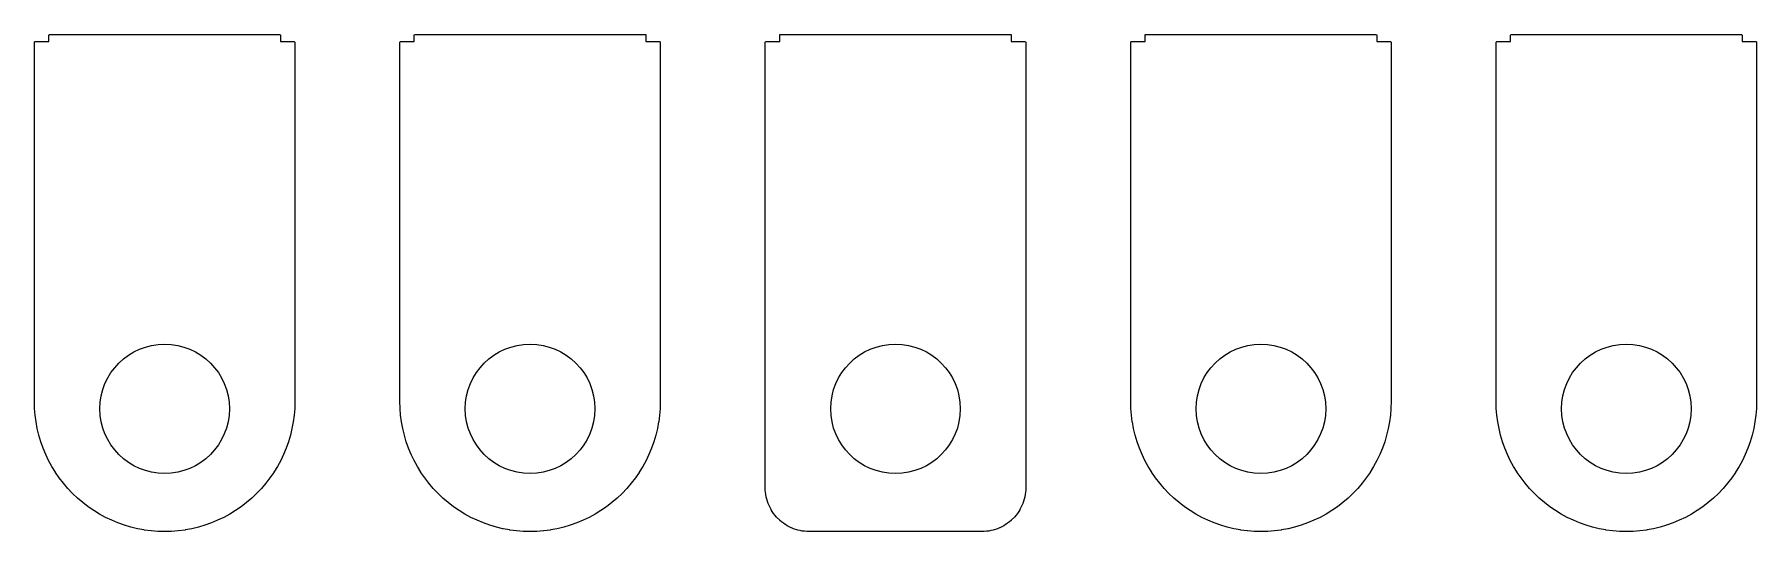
# Model space of a CAD drawing. Extents: x 2.33 to 6.14, y -4.79 to -1.74.
# Drawn here: x 2.8544 to 3.3256, y -3.7556 to -3.6194 of the extents above; entities that cross this region are included whole.
import ezdxf

# ---------------------------------------------------------------- set-up
doc = ezdxf.new("R2010")
doc.units = 0
doc.header["$MEASUREMENT"] = 0
doc.layers.add('BLACK', color=7, linetype='CONTINUOUS')
doc.layers.add('WHITE', color=7, linetype='CONTINUOUS')

msp = doc.modelspace()

# ---------------------------------------------------------------- linework, layer by layer
at = {"layer": 'BLACK', "linetype": 'CONTINUOUS'}
for p, q in [((2.85437, -3.62157), (2.85443, -3.62144)), ((2.85437, -3.72), (2.85437, -3.62157)), ((2.85443, -3.62144), (2.85457, -3.62138)), ((2.85457, -3.62138), (2.85831, -3.62138)), ((2.85831, -3.61964), (2.85836, -3.6195)), ((2.85831, -3.62138), (2.85831, -3.61964)), ((2.85836, -3.6195), (2.8585, -3.61944)), ((2.8585, -3.61944), (2.9215, -3.61944)), ((2.9215, -3.61944), (2.92164, -3.6195)), ((2.92164, -3.6195), (2.92169, -3.61964)), ((2.92169, -3.61964), (2.92169, -3.62138)), ((2.92169, -3.62138), (2.92543, -3.62138)), ((2.92543, -3.62138), (2.92557, -3.62144)), ((2.92557, -3.62144), (2.92563, -3.62157)), ((2.92563, -3.62157), (2.92563, -3.72)), ((2.95437, -3.62157), (2.95443, -3.62144)), ((2.95437, -3.72), (2.95437, -3.62157)), ((2.95443, -3.62144), (2.95457, -3.62138)), ((2.95457, -3.62138), (2.95831, -3.62138)), ((2.95831, -3.61964), (2.95836, -3.6195)), ((2.95831, -3.62138), (2.95831, -3.61964)), ((2.95836, -3.6195), (2.9585, -3.61944)), ((2.9585, -3.61944), (3.0215, -3.61944)), ((3.0215, -3.61944), (3.02164, -3.6195)), ((3.02164, -3.6195), (3.02169, -3.61964)), ((3.02169, -3.61964), (3.02169, -3.62138)), ((3.02169, -3.62138), (3.02543, -3.62138)), ((3.02543, -3.62138), (3.02557, -3.62144)), ((3.02557, -3.62144), (3.02563, -3.62157)), ((3.02563, -3.62157), (3.02563, -3.72)), ((3.05437, -3.62157), (3.05443, -3.62144)), ((3.05437, -3.74425), (3.05437, -3.62157)), ((3.05443, -3.62144), (3.05457, -3.62138)), ((3.05457, -3.62138), (3.05831, -3.62138)), ((3.05831, -3.61964), (3.05836, -3.6195)), ((3.05831, -3.62138), (3.05831, -3.61964)), ((3.05836, -3.6195), (3.0585, -3.61944)), ((3.0585, -3.61944), (3.1215, -3.61944)), ((3.1215, -3.61944), (3.12164, -3.6195)), ((3.12164, -3.6195), (3.12169, -3.61964)), ((3.12169, -3.61964), (3.12169, -3.62138)), ((3.12169, -3.62138), (3.12543, -3.62138)), ((3.12543, -3.62138), (3.12557, -3.62144)), ((3.12557, -3.62144), (3.12563, -3.62157)), ((3.12563, -3.62157), (3.12563, -3.74425)), ((3.15437, -3.62157), (3.15443, -3.62144)), ((3.15437, -3.72), (3.15437, -3.62157)), ((3.15443, -3.62144), (3.15457, -3.62138)), ((3.15457, -3.62138), (3.15831, -3.62138)), ((3.15831, -3.61964), (3.15836, -3.6195)), ((3.15831, -3.62138), (3.15831, -3.61964)), ((3.15836, -3.6195), (3.1585, -3.61944)), ((3.1585, -3.61944), (3.2215, -3.61944)), ((3.2215, -3.61944), (3.22164, -3.6195)), ((3.22164, -3.6195), (3.22169, -3.61964)), ((3.22169, -3.61964), (3.22169, -3.62138)), ((3.22169, -3.62138), (3.22543, -3.62138)), ((3.22543, -3.62138), (3.22557, -3.62144)), ((3.22557, -3.62144), (3.22563, -3.62157)), ((3.22563, -3.62157), (3.22563, -3.72)), ((3.25437, -3.62157), (3.25443, -3.62144)), ((3.25437, -3.72), (3.25437, -3.62157)), ((3.25443, -3.62144), (3.25457, -3.62138)), ((3.25457, -3.62138), (3.25831, -3.62138)), ((3.25831, -3.61964), (3.25836, -3.6195)), ((3.25831, -3.62138), (3.25831, -3.61964)), ((3.25836, -3.6195), (3.2585, -3.61944)), ((3.2585, -3.61944), (3.3215, -3.61944)), ((3.3215, -3.61944), (3.32164, -3.6195)), ((3.32164, -3.6195), (3.32169, -3.61964)), ((3.32169, -3.61964), (3.32169, -3.62138)), ((3.32169, -3.62138), (3.32543, -3.62138)), ((3.32543, -3.62138), (3.32557, -3.62144)), ((3.32557, -3.62144), (3.32563, -3.62157)), ((3.32563, -3.62157), (3.32563, -3.72)), ((2.85441, -3.72185), (2.85437, -3.72)), ((2.85437, -3.72), (2.85437, -3.72)), ((2.85441, -3.72187), (2.85441, -3.72185)), ((2.85457, -3.72372), (2.85441, -3.72187)), ((2.92559, -3.72187), (2.92543, -3.72372)), ((2.92563, -3.72), (2.92559, -3.72185)), ((2.92559, -3.72185), (2.92559, -3.72187)), ((2.92563, -3.72), (2.92563, -3.72)), ((2.95441, -3.72185), (2.95437, -3.72)), ((2.95437, -3.72), (2.95437, -3.72)), ((2.95441, -3.72187), (2.95441, -3.72185)), ((2.95457, -3.72372), (2.95441, -3.72187)), ((3.02559, -3.72187), (3.02543, -3.72372)), ((3.02563, -3.72), (3.02559, -3.72185)), ((3.02559, -3.72185), (3.02559, -3.72187)), ((3.02563, -3.72), (3.02563, -3.72)), ((3.15441, -3.72185), (3.15437, -3.72)), ((3.15437, -3.72), (3.15437, -3.72)), ((3.15441, -3.72187), (3.15441, -3.72185)), ((3.15457, -3.72372), (3.15441, -3.72187)), ((3.22559, -3.72187), (3.22543, -3.72372)), ((3.22563, -3.72), (3.22559, -3.72185)), ((3.22559, -3.72185), (3.22559, -3.72187)), ((3.22563, -3.72), (3.22563, -3.72)), ((3.25441, -3.72185), (3.25437, -3.72)), ((3.25437, -3.72), (3.25437, -3.72)), ((3.25441, -3.72187), (3.25441, -3.72185)), ((3.25457, -3.72372), (3.25441, -3.72187)), ((3.32559, -3.72187), (3.32543, -3.72372)), ((3.32563, -3.72), (3.32559, -3.72185)), ((3.32559, -3.72185), (3.32559, -3.72187)), ((3.32563, -3.72), (3.32563, -3.72)), ((2.85457, -3.72373), (2.85457, -3.72372)), ((2.8548, -3.72558), (2.85457, -3.72373)), ((2.85481, -3.72559), (2.8548, -3.72558)), ((2.85516, -3.7274), (2.85481, -3.72559)), ((2.85516, -3.72741), (2.85516, -3.7274)), ((2.8556, -3.72922), (2.85516, -3.72741)), ((2.92484, -3.72741), (2.9244, -3.72922)), ((2.92519, -3.72559), (2.92484, -3.7274)), ((2.92484, -3.7274), (2.92484, -3.72741)), ((2.9252, -3.72558), (2.92519, -3.72559)), ((2.92543, -3.72373), (2.9252, -3.72558)), ((2.92543, -3.72372), (2.92543, -3.72373)), ((2.95457, -3.72373), (2.95457, -3.72372)), ((2.9548, -3.72558), (2.95457, -3.72373)), ((2.95481, -3.72559), (2.9548, -3.72558)), ((2.95516, -3.7274), (2.95481, -3.72559)), ((2.95516, -3.72741), (2.95516, -3.7274)), ((2.9556, -3.72922), (2.95516, -3.72741)), ((3.02484, -3.72741), (3.0244, -3.72922)), ((3.02519, -3.72559), (3.02484, -3.7274)), ((3.02484, -3.7274), (3.02484, -3.72741)), ((3.0252, -3.72558), (3.02519, -3.72559)), ((3.02543, -3.72373), (3.0252, -3.72558)), ((3.02543, -3.72372), (3.02543, -3.72373)), ((3.15457, -3.72373), (3.15457, -3.72372)), ((3.1548, -3.72558), (3.15457, -3.72373)), ((3.15481, -3.72559), (3.1548, -3.72558)), ((3.15516, -3.7274), (3.15481, -3.72559)), ((3.15516, -3.72741), (3.15516, -3.7274)), ((3.1556, -3.72922), (3.15516, -3.72741)), ((3.22484, -3.72741), (3.2244, -3.72922)), ((3.22519, -3.72559), (3.22484, -3.7274)), ((3.22484, -3.7274), (3.22484, -3.72741)), ((3.2252, -3.72558), (3.22519, -3.72559)), ((3.22543, -3.72373), (3.2252, -3.72558)), ((3.22543, -3.72372), (3.22543, -3.72373)), ((3.25457, -3.72373), (3.25457, -3.72372)), ((3.2548, -3.72558), (3.25457, -3.72373)), ((3.25481, -3.72559), (3.2548, -3.72558)), ((3.25516, -3.7274), (3.25481, -3.72559)), ((3.25516, -3.72741), (3.25516, -3.7274)), ((3.2556, -3.72922), (3.25516, -3.72741)), ((3.32484, -3.72741), (3.3244, -3.72922)), ((3.32519, -3.72559), (3.32484, -3.7274)), ((3.32484, -3.7274), (3.32484, -3.72741)), ((3.3252, -3.72558), (3.32519, -3.72559)), ((3.32543, -3.72373), (3.3252, -3.72558)), ((3.32543, -3.72372), (3.32543, -3.72373)), ((2.8556, -3.72923), (2.8556, -3.72922)), ((2.85611, -3.731), (2.8556, -3.72923)), ((2.85611, -3.73101), (2.85611, -3.731)), ((2.85674, -3.73278), (2.85611, -3.73101)), ((2.92389, -3.73101), (2.92326, -3.73278)), ((2.9244, -3.72923), (2.92389, -3.731)), ((2.92389, -3.731), (2.92389, -3.73101)), ((2.9244, -3.72922), (2.9244, -3.72923)), ((2.9556, -3.72923), (2.9556, -3.72922)), ((2.95611, -3.731), (2.9556, -3.72923)), ((2.95611, -3.73101), (2.95611, -3.731)), ((2.95674, -3.73278), (2.95611, -3.73101)), ((3.02389, -3.73101), (3.02326, -3.73278)), ((3.0244, -3.72923), (3.02389, -3.731)), ((3.02389, -3.731), (3.02389, -3.73101)), ((3.0244, -3.72922), (3.0244, -3.72923)), ((3.1556, -3.72923), (3.1556, -3.72922)), ((3.15611, -3.731), (3.1556, -3.72923)), ((3.15611, -3.73101), (3.15611, -3.731)), ((3.15674, -3.73278), (3.15611, -3.73101)), ((3.22389, -3.73101), (3.22326, -3.73278)), ((3.2244, -3.72923), (3.22389, -3.731)), ((3.22389, -3.731), (3.22389, -3.73101)), ((3.2244, -3.72922), (3.2244, -3.72923)), ((3.2556, -3.72923), (3.2556, -3.72922)), ((3.25611, -3.731), (3.2556, -3.72923)), ((3.25611, -3.73101), (3.25611, -3.731)), ((3.25674, -3.73278), (3.25611, -3.73101)), ((3.32389, -3.73101), (3.32326, -3.73278)), ((3.3244, -3.72923), (3.32389, -3.731)), ((3.32389, -3.731), (3.32389, -3.73101)), ((3.3244, -3.72922), (3.3244, -3.72923)), ((2.85675, -3.73279), (2.85674, -3.73278)), ((2.85746, -3.73449), (2.85675, -3.73279)), ((2.85825, -3.73619), (2.85746, -3.73449)), ((2.85746, -3.73449), (2.85746, -3.73449)), ((2.85825, -3.7362), (2.85825, -3.73619)), ((2.85916, -3.73781), (2.85825, -3.7362)), ((2.92175, -3.7362), (2.92084, -3.73781)), ((2.92254, -3.73449), (2.92175, -3.73619)), ((2.92175, -3.73619), (2.92175, -3.7362)), ((2.92325, -3.73279), (2.92254, -3.73449)), ((2.92254, -3.73449), (2.92254, -3.73449)), ((2.92326, -3.73278), (2.92325, -3.73279)), ((2.95675, -3.73279), (2.95674, -3.73278)), ((2.95746, -3.73449), (2.95675, -3.73279)), ((2.95825, -3.73619), (2.95746, -3.73449)), ((2.95746, -3.73449), (2.95746, -3.73449)), ((2.95825, -3.7362), (2.95825, -3.73619)), ((2.95916, -3.73781), (2.95825, -3.7362)), ((3.02175, -3.7362), (3.02084, -3.73781)), ((3.02254, -3.73449), (3.02175, -3.73619)), ((3.02175, -3.73619), (3.02175, -3.7362)), ((3.02325, -3.73279), (3.02254, -3.73449)), ((3.02254, -3.73449), (3.02254, -3.73449)), ((3.02326, -3.73278), (3.02325, -3.73279)), ((3.15675, -3.73279), (3.15674, -3.73278)), ((3.15746, -3.73449), (3.15675, -3.73279)), ((3.15825, -3.73619), (3.15746, -3.73449)), ((3.15746, -3.73449), (3.15746, -3.73449)), ((3.15825, -3.7362), (3.15825, -3.73619)), ((3.15916, -3.73781), (3.15825, -3.7362)), ((3.22175, -3.7362), (3.22084, -3.73781)), ((3.22254, -3.73449), (3.22175, -3.73619)), ((3.22175, -3.73619), (3.22175, -3.7362)), ((3.22325, -3.73279), (3.22254, -3.73449)), ((3.22254, -3.73449), (3.22254, -3.73449)), ((3.22326, -3.73278), (3.22325, -3.73279)), ((3.25675, -3.73279), (3.25674, -3.73278)), ((3.25746, -3.73449), (3.25675, -3.73279)), ((3.25825, -3.73619), (3.25746, -3.73449)), ((3.25746, -3.73449), (3.25746, -3.73449)), ((3.25825, -3.7362), (3.25825, -3.73619)), ((3.25916, -3.73781), (3.25825, -3.7362)), ((3.32175, -3.7362), (3.32084, -3.73781)), ((3.32254, -3.73449), (3.32175, -3.73619)), ((3.32175, -3.73619), (3.32175, -3.7362)), ((3.32325, -3.73279), (3.32254, -3.73449)), ((3.32254, -3.73449), (3.32254, -3.73449)), ((3.32326, -3.73278), (3.32325, -3.73279)), ((2.85916, -3.73782), (2.85916, -3.73781)), ((2.86011, -3.73939), (2.85916, -3.73782)), ((2.86011, -3.7394), (2.86011, -3.73939)), ((2.86118, -3.74094), (2.86011, -3.7394)), ((2.86118, -3.74095), (2.86118, -3.74094)), ((2.86233, -3.7424), (2.86118, -3.74095)), ((2.91882, -3.74095), (2.91767, -3.7424)), ((2.91989, -3.7394), (2.91882, -3.74094)), ((2.91882, -3.74094), (2.91882, -3.74095)), ((2.92084, -3.73782), (2.91989, -3.73939)), ((2.91989, -3.73939), (2.91989, -3.7394)), ((2.92084, -3.73781), (2.92084, -3.73782)), ((2.95916, -3.73782), (2.95916, -3.73781)), ((2.96011, -3.73939), (2.95916, -3.73782)), ((2.96011, -3.7394), (2.96011, -3.73939)), ((2.96118, -3.74094), (2.96011, -3.7394)), ((2.96118, -3.74095), (2.96118, -3.74094)), ((2.96233, -3.7424), (2.96118, -3.74095)), ((3.01882, -3.74095), (3.01767, -3.7424)), ((3.01989, -3.7394), (3.01882, -3.74094)), ((3.01882, -3.74094), (3.01882, -3.74095)), ((3.02084, -3.73782), (3.01989, -3.73939)), ((3.01989, -3.73939), (3.01989, -3.7394)), ((3.02084, -3.73781), (3.02084, -3.73782)), ((3.15916, -3.73782), (3.15916, -3.73781)), ((3.16011, -3.73939), (3.15916, -3.73782)), ((3.16011, -3.7394), (3.16011, -3.73939)), ((3.16118, -3.74094), (3.16011, -3.7394)), ((3.16118, -3.74095), (3.16118, -3.74094)), ((3.16233, -3.7424), (3.16118, -3.74095)), ((3.21882, -3.74095), (3.21767, -3.7424)), ((3.21989, -3.7394), (3.21882, -3.74094)), ((3.21882, -3.74094), (3.21882, -3.74095)), ((3.22084, -3.73782), (3.21989, -3.73939)), ((3.21989, -3.73939), (3.21989, -3.7394)), ((3.22084, -3.73781), (3.22084, -3.73782)), ((3.25916, -3.73782), (3.25916, -3.73781)), ((3.26011, -3.73939), (3.25916, -3.73782)), ((3.26011, -3.7394), (3.26011, -3.73939)), ((3.26118, -3.74094), (3.26011, -3.7394)), ((3.26118, -3.74095), (3.26118, -3.74094)), ((3.26233, -3.7424), (3.26118, -3.74095)), ((3.31882, -3.74095), (3.31767, -3.7424)), ((3.31989, -3.7394), (3.31882, -3.74094)), ((3.31882, -3.74094), (3.31882, -3.74095)), ((3.32084, -3.73782), (3.31989, -3.73939)), ((3.31989, -3.73939), (3.31989, -3.7394)), ((3.32084, -3.73781), (3.32084, -3.73782)), ((2.86233, -3.74241), (2.86233, -3.7424)), ((2.86351, -3.74383), (2.86233, -3.74241)), ((2.86352, -3.74384), (2.86351, -3.74383)), ((2.86482, -3.74518), (2.86352, -3.74384)), ((2.86616, -3.74648), (2.86482, -3.74518)), ((2.86482, -3.74518), (2.86482, -3.74518)), ((2.86617, -3.74649), (2.86616, -3.74648)), ((2.86759, -3.74767), (2.86617, -3.74649)), ((2.91383, -3.74649), (2.91241, -3.74767)), ((2.91384, -3.74648), (2.91383, -3.74649)), ((2.91518, -3.74518), (2.91384, -3.74648)), ((2.91648, -3.74384), (2.91518, -3.74518)), ((2.91518, -3.74518), (2.91518, -3.74518)), ((2.91649, -3.74383), (2.91648, -3.74384)), ((2.91767, -3.74241), (2.91649, -3.74383)), ((2.91767, -3.7424), (2.91767, -3.74241)), ((2.96233, -3.74241), (2.96233, -3.7424)), ((2.96351, -3.74383), (2.96233, -3.74241)), ((2.96352, -3.74384), (2.96351, -3.74383)), ((2.96482, -3.74518), (2.96352, -3.74384)), ((2.96616, -3.74648), (2.96482, -3.74518)), ((2.96482, -3.74518), (2.96482, -3.74518)), ((2.96617, -3.74649), (2.96616, -3.74648)), ((2.96759, -3.74767), (2.96617, -3.74649)), ((3.01383, -3.74649), (3.01241, -3.74767)), ((3.01384, -3.74648), (3.01383, -3.74649)), ((3.01518, -3.74518), (3.01384, -3.74648)), ((3.01648, -3.74384), (3.01518, -3.74518)), ((3.01518, -3.74518), (3.01518, -3.74518)), ((3.01649, -3.74383), (3.01648, -3.74384)), ((3.01767, -3.74241), (3.01649, -3.74383)), ((3.01767, -3.7424), (3.01767, -3.74241)), ((3.05437, -3.74428), (3.05437, -3.74425)), ((3.05445, -3.74487), (3.05437, -3.74428)), ((3.05453, -3.7455), (3.05445, -3.74487)), ((3.05453, -3.74551), (3.05453, -3.7455)), ((3.05465, -3.7461), (3.05453, -3.74551)), ((3.05477, -3.74673), (3.05465, -3.7461)), ((3.12535, -3.7461), (3.12523, -3.74673)), ((3.12547, -3.74551), (3.12535, -3.7461)), ((3.12555, -3.74487), (3.12547, -3.7455)), ((3.12547, -3.7455), (3.12547, -3.74551)), ((3.12563, -3.74428), (3.12555, -3.74487)), ((3.12563, -3.74425), (3.12563, -3.74428)), ((3.16233, -3.74241), (3.16233, -3.7424)), ((3.16351, -3.74383), (3.16233, -3.74241)), ((3.16352, -3.74384), (3.16351, -3.74383)), ((3.16482, -3.74518), (3.16352, -3.74384)), ((3.16616, -3.74648), (3.16482, -3.74518)), ((3.16482, -3.74518), (3.16482, -3.74518)), ((3.16617, -3.74649), (3.16616, -3.74648)), ((3.16759, -3.74767), (3.16617, -3.74649)), ((3.21383, -3.74649), (3.21241, -3.74767)), ((3.21384, -3.74648), (3.21383, -3.74649)), ((3.21518, -3.74518), (3.21384, -3.74648)), ((3.21648, -3.74384), (3.21518, -3.74518)), ((3.21518, -3.74518), (3.21518, -3.74518)), ((3.21649, -3.74383), (3.21648, -3.74384)), ((3.21767, -3.74241), (3.21649, -3.74383)), ((3.21767, -3.7424), (3.21767, -3.74241)), ((3.26233, -3.74241), (3.26233, -3.7424)), ((3.26351, -3.74383), (3.26233, -3.74241)), ((3.26352, -3.74384), (3.26351, -3.74383)), ((3.26482, -3.74518), (3.26352, -3.74384)), ((3.26616, -3.74648), (3.26482, -3.74518)), ((3.26482, -3.74518), (3.26482, -3.74518)), ((3.26617, -3.74649), (3.26616, -3.74648)), ((3.26759, -3.74767), (3.26617, -3.74649)), ((3.31383, -3.74649), (3.31241, -3.74767)), ((3.31384, -3.74648), (3.31383, -3.74649)), ((3.31518, -3.74518), (3.31384, -3.74648)), ((3.31648, -3.74384), (3.31518, -3.74518)), ((3.31518, -3.74518), (3.31518, -3.74518)), ((3.31649, -3.74383), (3.31648, -3.74384)), ((3.31767, -3.74241), (3.31649, -3.74383)), ((3.31767, -3.7424), (3.31767, -3.74241)), ((2.8676, -3.74767), (2.86759, -3.74767)), ((2.86905, -3.74882), (2.8676, -3.74767)), ((2.86906, -3.74882), (2.86905, -3.74882)), ((2.8706, -3.74989), (2.86906, -3.74882)), ((2.87061, -3.74989), (2.8706, -3.74989)), ((2.87218, -3.75084), (2.87061, -3.74989)), ((2.87219, -3.75084), (2.87218, -3.75084)), ((2.8738, -3.75175), (2.87219, -3.75084)), ((2.90781, -3.75084), (2.9062, -3.75175)), ((2.90782, -3.75084), (2.90781, -3.75084)), ((2.90939, -3.74989), (2.90782, -3.75084)), ((2.9094, -3.74989), (2.90939, -3.74989)), ((2.91094, -3.74882), (2.9094, -3.74989)), ((2.91095, -3.74882), (2.91094, -3.74882)), ((2.9124, -3.74767), (2.91095, -3.74882)), ((2.91241, -3.74767), (2.9124, -3.74767)), ((2.9676, -3.74767), (2.96759, -3.74767)), ((2.96905, -3.74882), (2.9676, -3.74767)), ((2.96906, -3.74882), (2.96905, -3.74882)), ((2.9706, -3.74989), (2.96906, -3.74882)), ((2.97061, -3.74989), (2.9706, -3.74989)), ((2.97218, -3.75084), (2.97061, -3.74989)), ((2.97219, -3.75084), (2.97218, -3.75084)), ((2.9738, -3.75175), (2.97219, -3.75084)), ((3.00781, -3.75084), (3.0062, -3.75175)), ((3.00782, -3.75084), (3.00781, -3.75084)), ((3.00939, -3.74989), (3.00782, -3.75084)), ((3.0094, -3.74989), (3.00939, -3.74989)), ((3.01094, -3.74882), (3.0094, -3.74989)), ((3.01095, -3.74882), (3.01094, -3.74882)), ((3.0124, -3.74767), (3.01095, -3.74882)), ((3.01241, -3.74767), (3.0124, -3.74767)), ((3.05477, -3.74676), (3.05477, -3.74673)), ((3.05517, -3.74794), (3.05477, -3.74676)), ((3.05517, -3.74795), (3.05517, -3.74794)), ((3.05541, -3.7485), (3.05517, -3.74795)), ((3.05541, -3.74851), (3.05541, -3.7485)), ((3.05597, -3.74962), (3.05541, -3.74851)), ((3.05597, -3.74963), (3.05597, -3.74962)), ((3.05629, -3.75014), (3.05597, -3.74963)), ((3.05629, -3.75015), (3.05629, -3.75014)), ((3.05665, -3.75066), (3.05629, -3.75015)), ((3.05666, -3.75067), (3.05665, -3.75066)), ((3.05705, -3.75118), (3.05666, -3.75067)), ((3.05705, -3.75119), (3.05705, -3.75118)), ((3.05745, -3.75166), (3.05705, -3.75119)), ((3.12295, -3.75119), (3.12255, -3.75166)), ((3.12335, -3.75067), (3.12295, -3.75118)), ((3.12295, -3.75118), (3.12295, -3.75119)), ((3.12371, -3.75015), (3.12335, -3.75066)), ((3.12335, -3.75066), (3.12335, -3.75067)), ((3.12403, -3.74963), (3.12371, -3.75014)), ((3.12371, -3.75014), (3.12371, -3.75015)), ((3.12459, -3.74851), (3.12403, -3.74962)), ((3.12403, -3.74962), (3.12403, -3.74963)), ((3.12483, -3.74795), (3.12459, -3.7485)), ((3.12459, -3.7485), (3.12459, -3.74851)), ((3.12523, -3.74676), (3.12483, -3.74794)), ((3.12483, -3.74794), (3.12483, -3.74795)), ((3.12523, -3.74673), (3.12523, -3.74676)), ((3.1676, -3.74767), (3.16759, -3.74767)), ((3.16905, -3.74882), (3.1676, -3.74767)), ((3.16906, -3.74882), (3.16905, -3.74882)), ((3.1706, -3.74989), (3.16906, -3.74882)), ((3.17061, -3.74989), (3.1706, -3.74989)), ((3.17218, -3.75084), (3.17061, -3.74989)), ((3.17219, -3.75084), (3.17218, -3.75084)), ((3.1738, -3.75175), (3.17219, -3.75084)), ((3.20781, -3.75084), (3.2062, -3.75175)), ((3.20782, -3.75084), (3.20781, -3.75084)), ((3.20939, -3.74989), (3.20782, -3.75084)), ((3.2094, -3.74989), (3.20939, -3.74989)), ((3.21094, -3.74882), (3.2094, -3.74989)), ((3.21095, -3.74882), (3.21094, -3.74882)), ((3.2124, -3.74767), (3.21095, -3.74882)), ((3.21241, -3.74767), (3.2124, -3.74767)), ((3.2676, -3.74767), (3.26759, -3.74767)), ((3.26905, -3.74882), (3.2676, -3.74767)), ((3.26906, -3.74882), (3.26905, -3.74882)), ((3.2706, -3.74989), (3.26906, -3.74882)), ((3.27061, -3.74989), (3.2706, -3.74989)), ((3.27218, -3.75084), (3.27061, -3.74989)), ((3.27219, -3.75084), (3.27218, -3.75084)), ((3.2738, -3.75175), (3.27219, -3.75084)), ((3.30781, -3.75084), (3.3062, -3.75175)), ((3.30782, -3.75084), (3.30781, -3.75084)), ((3.30939, -3.74989), (3.30782, -3.75084)), ((3.3094, -3.74989), (3.30939, -3.74989)), ((3.31094, -3.74882), (3.3094, -3.74989)), ((3.31095, -3.74882), (3.31094, -3.74882)), ((3.3124, -3.74767), (3.31095, -3.74882)), ((3.31241, -3.74767), (3.3124, -3.74767)), ((2.87381, -3.75175), (2.8738, -3.75175)), ((2.87551, -3.75254), (2.87381, -3.75175)), ((2.87721, -3.75325), (2.87551, -3.75254)), ((2.87551, -3.75254), (2.87551, -3.75254)), ((2.87722, -3.75326), (2.87721, -3.75325)), ((2.87899, -3.75389), (2.87722, -3.75326)), ((2.879, -3.75389), (2.87899, -3.75389)), ((2.88077, -3.7544), (2.879, -3.75389)), ((2.88078, -3.7544), (2.88077, -3.7544)), ((2.88259, -3.75484), (2.88078, -3.7544)), ((2.8826, -3.75484), (2.88259, -3.75484)), ((2.88441, -3.75519), (2.8826, -3.75484)), ((2.88442, -3.7552), (2.88441, -3.75519)), ((2.88627, -3.75543), (2.88442, -3.7552)), ((2.88628, -3.75543), (2.88627, -3.75543)), ((2.88813, -3.75559), (2.88628, -3.75543)), ((2.88815, -3.75559), (2.88813, -3.75559)), ((2.89, -3.75563), (2.88815, -3.75559)), ((2.89185, -3.75559), (2.89, -3.75563)), ((2.89, -3.75563), (2.89, -3.75563)), ((2.89187, -3.75559), (2.89185, -3.75559)), ((2.89372, -3.75543), (2.89187, -3.75559)), ((2.89373, -3.75543), (2.89372, -3.75543)), ((2.89558, -3.7552), (2.89373, -3.75543)), ((2.89559, -3.75519), (2.89558, -3.7552)), ((2.8974, -3.75484), (2.89559, -3.75519)), ((2.89741, -3.75484), (2.8974, -3.75484)), ((2.89922, -3.7544), (2.89741, -3.75484)), ((2.89923, -3.7544), (2.89922, -3.7544)), ((2.901, -3.75389), (2.89923, -3.7544)), ((2.90101, -3.75389), (2.901, -3.75389)), ((2.90278, -3.75326), (2.90101, -3.75389)), ((2.90279, -3.75325), (2.90278, -3.75326)), ((2.90449, -3.75254), (2.90279, -3.75325)), ((2.90619, -3.75175), (2.90449, -3.75254)), ((2.90449, -3.75254), (2.90449, -3.75254)), ((2.9062, -3.75175), (2.90619, -3.75175)), ((2.97381, -3.75175), (2.9738, -3.75175)), ((2.97551, -3.75254), (2.97381, -3.75175)), ((2.97721, -3.75325), (2.97551, -3.75254)), ((2.97551, -3.75254), (2.97551, -3.75254)), ((2.97722, -3.75326), (2.97721, -3.75325)), ((2.97899, -3.75389), (2.97722, -3.75326)), ((2.979, -3.75389), (2.97899, -3.75389)), ((2.98077, -3.7544), (2.979, -3.75389)), ((2.98078, -3.7544), (2.98077, -3.7544)), ((2.98259, -3.75484), (2.98078, -3.7544)), ((2.9826, -3.75484), (2.98259, -3.75484)), ((2.98441, -3.75519), (2.9826, -3.75484)), ((2.98442, -3.7552), (2.98441, -3.75519)), ((2.98627, -3.75543), (2.98442, -3.7552)), ((2.98628, -3.75543), (2.98627, -3.75543)), ((2.98813, -3.75559), (2.98628, -3.75543)), ((2.98815, -3.75559), (2.98813, -3.75559)), ((2.99, -3.75563), (2.98815, -3.75559)), ((2.99185, -3.75559), (2.99, -3.75563)), ((2.99, -3.75563), (2.99, -3.75563)), ((2.99187, -3.75559), (2.99185, -3.75559)), ((2.99372, -3.75543), (2.99187, -3.75559)), ((2.99373, -3.75543), (2.99372, -3.75543)), ((2.99558, -3.7552), (2.99373, -3.75543)), ((2.99559, -3.75519), (2.99558, -3.7552)), ((2.9974, -3.75484), (2.99559, -3.75519)), ((2.99741, -3.75484), (2.9974, -3.75484)), ((2.99922, -3.7544), (2.99741, -3.75484)), ((2.99923, -3.7544), (2.99922, -3.7544)), ((3.001, -3.75389), (2.99923, -3.7544)), ((3.00101, -3.75389), (3.001, -3.75389)), ((3.00278, -3.75326), (3.00101, -3.75389)), ((3.00279, -3.75325), (3.00278, -3.75326)), ((3.00449, -3.75254), (3.00279, -3.75325)), ((3.00619, -3.75175), (3.00449, -3.75254)), ((3.00449, -3.75254), (3.00449, -3.75254)), ((3.0062, -3.75175), (3.00619, -3.75175)), ((3.05746, -3.75167), (3.05745, -3.75166)), ((3.05833, -3.75254), (3.05746, -3.75167)), ((3.05834, -3.75255), (3.05833, -3.75254)), ((3.05881, -3.75295), (3.05834, -3.75255)), ((3.05882, -3.75295), (3.05881, -3.75295)), ((3.05933, -3.75334), (3.05882, -3.75295)), ((3.05934, -3.75335), (3.05933, -3.75334)), ((3.05985, -3.75371), (3.05934, -3.75335)), ((3.05986, -3.75371), (3.05985, -3.75371)), ((3.06037, -3.75403), (3.05986, -3.75371)), ((3.06038, -3.75403), (3.06037, -3.75403)), ((3.06149, -3.75459), (3.06038, -3.75403)), ((3.0615, -3.75459), (3.06149, -3.75459)), ((3.06205, -3.75483), (3.0615, -3.75459)), ((3.06206, -3.75483), (3.06205, -3.75483)), ((3.06324, -3.75523), (3.06206, -3.75483)), ((3.06327, -3.75523), (3.06324, -3.75523)), ((3.0639, -3.75535), (3.06327, -3.75523)), ((3.06449, -3.75547), (3.0639, -3.75535)), ((3.0639, -3.75535), (3.0639, -3.75535)), ((3.0645, -3.75547), (3.06449, -3.75547)), ((3.06513, -3.75555), (3.0645, -3.75547)), ((3.06572, -3.75563), (3.06513, -3.75555)), ((3.06513, -3.75555), (3.06513, -3.75555)), ((3.06575, -3.75563), (3.06572, -3.75563)), ((3.11425, -3.75563), (3.06575, -3.75563)), ((3.11428, -3.75563), (3.11425, -3.75563)), ((3.11487, -3.75555), (3.11428, -3.75563)), ((3.1155, -3.75547), (3.11487, -3.75555)), ((3.11487, -3.75555), (3.11487, -3.75555)), ((3.11551, -3.75547), (3.1155, -3.75547)), ((3.1161, -3.75535), (3.11551, -3.75547)), ((3.11673, -3.75523), (3.1161, -3.75535)), ((3.1161, -3.75535), (3.1161, -3.75535)), ((3.11676, -3.75523), (3.11673, -3.75523)), ((3.11794, -3.75483), (3.11676, -3.75523)), ((3.11795, -3.75483), (3.11794, -3.75483)), ((3.1185, -3.75459), (3.11795, -3.75483)), ((3.11851, -3.75459), (3.1185, -3.75459)), ((3.11962, -3.75403), (3.11851, -3.75459)), ((3.11963, -3.75403), (3.11962, -3.75403)), ((3.12014, -3.75371), (3.11963, -3.75403)), ((3.12015, -3.75371), (3.12014, -3.75371)), ((3.12066, -3.75335), (3.12015, -3.75371)), ((3.12067, -3.75334), (3.12066, -3.75335)), ((3.12118, -3.75295), (3.12067, -3.75334)), ((3.12119, -3.75295), (3.12118, -3.75295)), ((3.12166, -3.75255), (3.12119, -3.75295)), ((3.12167, -3.75254), (3.12166, -3.75255)), ((3.12254, -3.75167), (3.12167, -3.75254)), ((3.12255, -3.75166), (3.12254, -3.75167)), ((3.17381, -3.75175), (3.1738, -3.75175)), ((3.17551, -3.75254), (3.17381, -3.75175)), ((3.17721, -3.75325), (3.17551, -3.75254)), ((3.17551, -3.75254), (3.17551, -3.75254)), ((3.17722, -3.75326), (3.17721, -3.75325)), ((3.17899, -3.75389), (3.17722, -3.75326)), ((3.179, -3.75389), (3.17899, -3.75389)), ((3.18077, -3.7544), (3.179, -3.75389)), ((3.18078, -3.7544), (3.18077, -3.7544)), ((3.18259, -3.75484), (3.18078, -3.7544)), ((3.1826, -3.75484), (3.18259, -3.75484)), ((3.18441, -3.75519), (3.1826, -3.75484)), ((3.18442, -3.7552), (3.18441, -3.75519)), ((3.18627, -3.75543), (3.18442, -3.7552)), ((3.18628, -3.75543), (3.18627, -3.75543)), ((3.18813, -3.75559), (3.18628, -3.75543)), ((3.18815, -3.75559), (3.18813, -3.75559)), ((3.19, -3.75563), (3.18815, -3.75559)), ((3.19185, -3.75559), (3.19, -3.75563)), ((3.19, -3.75563), (3.19, -3.75563)), ((3.19187, -3.75559), (3.19185, -3.75559)), ((3.19372, -3.75543), (3.19187, -3.75559)), ((3.19373, -3.75543), (3.19372, -3.75543)), ((3.19558, -3.7552), (3.19373, -3.75543)), ((3.19559, -3.75519), (3.19558, -3.7552)), ((3.1974, -3.75484), (3.19559, -3.75519)), ((3.19741, -3.75484), (3.1974, -3.75484)), ((3.19922, -3.7544), (3.19741, -3.75484)), ((3.19923, -3.7544), (3.19922, -3.7544)), ((3.201, -3.75389), (3.19923, -3.7544)), ((3.20101, -3.75389), (3.201, -3.75389)), ((3.20278, -3.75326), (3.20101, -3.75389)), ((3.20279, -3.75325), (3.20278, -3.75326)), ((3.20449, -3.75254), (3.20279, -3.75325)), ((3.20619, -3.75175), (3.20449, -3.75254)), ((3.20449, -3.75254), (3.20449, -3.75254)), ((3.2062, -3.75175), (3.20619, -3.75175)), ((3.27381, -3.75175), (3.2738, -3.75175)), ((3.27551, -3.75254), (3.27381, -3.75175)), ((3.27721, -3.75325), (3.27551, -3.75254)), ((3.27551, -3.75254), (3.27551, -3.75254)), ((3.27722, -3.75326), (3.27721, -3.75325)), ((3.27899, -3.75389), (3.27722, -3.75326)), ((3.279, -3.75389), (3.27899, -3.75389)), ((3.28077, -3.7544), (3.279, -3.75389)), ((3.28078, -3.7544), (3.28077, -3.7544)), ((3.28259, -3.75484), (3.28078, -3.7544)), ((3.2826, -3.75484), (3.28259, -3.75484)), ((3.28441, -3.75519), (3.2826, -3.75484)), ((3.28442, -3.7552), (3.28441, -3.75519)), ((3.28627, -3.75543), (3.28442, -3.7552)), ((3.28628, -3.75543), (3.28627, -3.75543)), ((3.28813, -3.75559), (3.28628, -3.75543)), ((3.28815, -3.75559), (3.28813, -3.75559)), ((3.29, -3.75563), (3.28815, -3.75559)), ((3.29185, -3.75559), (3.29, -3.75563)), ((3.29, -3.75563), (3.29, -3.75563)), ((3.29187, -3.75559), (3.29185, -3.75559)), ((3.29372, -3.75543), (3.29187, -3.75559)), ((3.29373, -3.75543), (3.29372, -3.75543)), ((3.29558, -3.7552), (3.29373, -3.75543)), ((3.29559, -3.75519), (3.29558, -3.7552)), ((3.2974, -3.75484), (3.29559, -3.75519)), ((3.29741, -3.75484), (3.2974, -3.75484)), ((3.29922, -3.7544), (3.29741, -3.75484)), ((3.29923, -3.7544), (3.29922, -3.7544)), ((3.301, -3.75389), (3.29923, -3.7544)), ((3.30101, -3.75389), (3.301, -3.75389)), ((3.30278, -3.75326), (3.30101, -3.75389)), ((3.30279, -3.75325), (3.30278, -3.75326)), ((3.30449, -3.75254), (3.30279, -3.75325)), ((3.30619, -3.75175), (3.30449, -3.75254)), ((3.30449, -3.75254), (3.30449, -3.75254)), ((3.3062, -3.75175), (3.30619, -3.75175))]:
    msp.add_line(p, q, dxfattribs=at)
at = {"layer": 'WHITE'}
for centre in [(2.89, -3.722), (2.99, -3.722), (3.09, -3.722), (3.19, -3.722), (3.29, -3.722)]:
    msp.add_circle(centre, 0.01772, dxfattribs=at)

doc.saveas('drawing.dxf')
